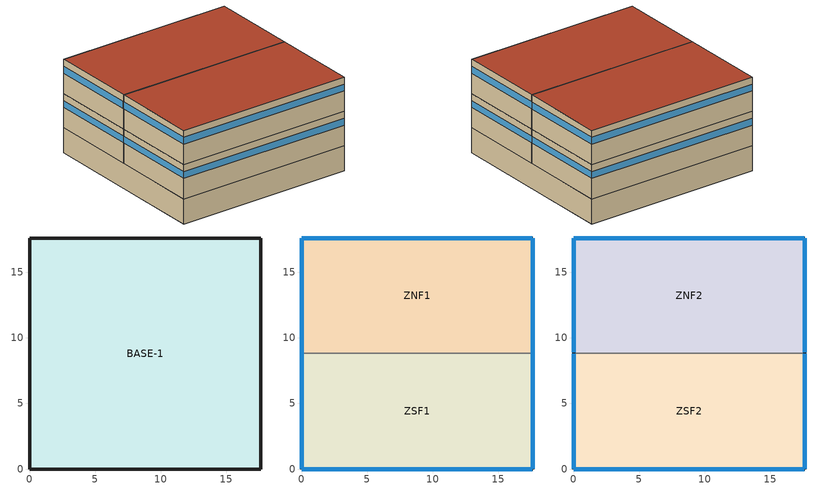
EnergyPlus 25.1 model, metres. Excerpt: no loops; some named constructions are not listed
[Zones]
BASE-1
 floor ground (SLABL): 0,17.59 17.59,17.59 17.59,0 0,0 z-2.44
 wall ground (UNDRWALL): 0,0 17.59,0 17.59,17.59 0,17.59 0,0 z-2.44:0
ZSF1
 floor to BASE-1 (FLOORR): 0,8.79 17.59,8.79 17.59,0 0,0 z0
 wall outside (WALLR): 0,8.79 0,0 17.59,0 17.59,8.79 z0:3.35
 window (CFS_Glz_2046): 17.59,0.01 17.59,8.79 / 0.01,0 17.58,0 / 0,8.79 0,0.01 z2.01:2.67
ZNF1
 floor to BASE-1 (FLOORR): 0,17.59 17.59,17.59 17.59,8.79 0,8.79 z0
 wall outside (WALLR): 17.59,8.79 17.59,17.59 0,17.59 0,8.79 z0:3.35
 wall to ZSF1 (INTWALL-1): 0,8.79 17.59,8.79 z0:3.35
 window (CFS_Glz_2046): 17.59,8.8 17.59,17.58 / 17.58,17.59 0.01,17.59 / 0,17.58 0,8.8 z2.01:2.67
ZNF2
 floor to ZNF1 (FLOORR): 0,17.59 17.59,17.59 17.59,8.79 0,8.79 z3.35
 wall outside (WALLR): 17.59,8.79 17.59,17.59 0,17.59 0,8.79 z3.35:6.71
 wall to ZSF2 (INTWALL-1): 0,8.79 17.59,8.79 z3.35:6.71
 window (CFS_Glz_2035): 17.59,8.9 17.59,17.58 / 17.58,17.59 0.01,17.59 / 0,17.58 0,8.9 z5.36:6.03
 roof outside (ROOFR): 0,8.79 17.59,8.79 17.59,17.59 0,17.59 z6.71
ZSF2
 floor to ZSF1 (FLOORR): 0,8.79 17.59,8.79 17.59,0 0,0 z3.35
 wall outside (WALLR): 0,8.79 0,0 17.59,0 17.59,8.79 z3.35:6.71
 window (CFS_Glz_2035): 17.59,0.01 17.59,8.79 / 0.01,0 17.58,0 / 0,8.79 0,0.01 z5.36:6.03
 roof outside (ROOFR): 0,0 17.59,0 17.59,8.79 0,8.79 z6.71
[Material:NoMass]
CP01: Roughness=Rough; Thermal Resistance {m2-K/W}=0.367; Thermal Absorptance=0.9; Solar Absorptance=0.75; Visible Absorptance=0.75
[Construction]
reverseFLOORR: CP01, CC24
[Matrix:TwoDimension]
CFS_Glz_2046_RbSol: 41, 41, 0.69151, 0.05506, 0.05507, 0.05506, 0.05507, 0.05506, 0.05507, 0.05506, 0.05507, 0.05811, 0.05817, 0.05814, 0.05811, 0.05814, 0.05817, 0.05811, 0.05817, 0.05814, 0.05811, 0.05814, 0.05817, 0.06009, 0.05977, 0.0589, 0.06009, 0.0589, 0.05977, 0.06009, 0.05977, 0.0589, 0.06009, 0.0589, 0.05977, 0.1065, 0.10847, 0.1065, 0.10847, 0.1065, 0.10847, 0.1065, 0.10847, 0.05385, 0.72427, 0.05506, 0.05505, 0.05506, 0.05505, 0.05506, 0.05505, 0.05506, 0.0581, 0.05816, 0.05813, 0.0581, 0.05813, 0.05816, 0.0581, 0.05816, 0.05813, 0.0581, 0.05813, 0.05816, 0.06007, 0.05974, 0.05888, 0.06007, 0.05888, 0.05974, 0.06007, 0.05974, 0.05888, 0.06007, 0.05888, 0.05974, 0.10645, 0.10843, 0.10645, 0.10843, 0.10645, 0.10843, 0.10645, 0.10843, 0.05385, 0.05505, 0.72413, 0.05505, 0.05506, 0.05505, 0.05506, 0.05505, 0.05506, 0.0581, 0.05816, 0.05813, 0.0581, 0.05813, 0.05816, 0.0581, 0.05816, 0.05813, 0.0581, 0.05813, 0.05816, 0.06007, 0.05974, 0.05888, 0.06007, 0.05888, 0.05974, 0.06007, 0.05974, 0.05888, 0.06007, 0.05888, 0.05974, 0.10645, 0.10843, 0.10645, 0.10843, 0.10645, 0.10843, 0.10645, 0.10843, 0.05385, 0.05505, 0.05506, 0.72427, 0.05506, 0.05505, 0.05506, 0.05505, 0.05506, 0.0581, 0.05816, 0.05813, 0.0581, 0.05813, 0.05816, 0.0581, 0.05816, 0.05813, 0.0581, 0.05813, 0.05816, 0.06007, 0.05974, 0.05888, 0.06007, 0.05888, 0.05974, 0.06007, 0.05974, 0.05888, 0.06007, 0.05888, 0.05974, 0.10645, 0.10843, 0.10645, 0.10843, 0.10645, 0.10843, 0.10645, 0.10843, 0.05385, 0.05505, 0.05506, 0.05505, 0.72413, 0.05505, 0.05506, 0.05505, 0.05506, 0.0581, 0.05816, 0.05813, 0.0581, 0.05813, 0.05816, 0.0581, 0.05816, 0.05813, 0.0581, 0.05813, 0.05816, 0.06007, 0.05974, 0.05888, 0.06007, 0.05888, 0.05974, 0.06007, 0.05974, 0.05888, 0.06007, 0.05888, 0.05974, 0.10645, 0.10843, 0.10645, 0.10843, 0.10645, 0.10843, 0.10645, 0.10843, 0.05385, 0.05505, 0.05506, 0.05505, 0.05506, 0.72427, 0.05506, 0.05505, 0.05506, 0.0581, 0.05816, 0.05813, 0.0581, 0.05813, 0.05816, 0.0581, 0.05816, 0.05813, 0.0581, 0.05813, 0.05816, 0.06007, 0.05974, 0.05888, 0.06007, 0.05888, 0.05974, 0.06007, 0.05974, 0.05888, 0.06007, 0.05888, 0.05974, 0.10645, 0.10843, 0.10645, 0.10843, 0.10645, 0.10843, 0.10645, 0.10843, 0.05385, 0.05505, 0.05506, 0.05505, 0.05506, 0.05505, 0.72413, 0.05505, 0.05506, 0.0581, 0.05816, 0.05813, 0.0581, 0.05813, 0.05816, 0.0581, 0.05816, 0.05813, 0.0581, 0.05813, 0.05816, 0.06007, 0.05974, 0.05888, 0.06007, 0.05888, 0.05974, 0.06007, 0.05974, 0.05888, 0.06007, 0.05888, 0.05974, 0.10645, 0.10843, 0.10645, 0.10843, 0.10645, 0.10843, 0.10645, 0.10843, 0.05385, 0.05505, 0.05506, 0.05505, 0.05506, 0.05505, 0.05506, 0.72427, 0.05506, 0.0581, 0.05816, 0.05813, 0.0581, 0.05813, 0.05816, 0.0581, 0.05816, 0.05813, 0.0581, 0.05813, 0.05816, 0.06007, 0.05974, 0.05888, 0.06007, 0.05888, 0.05974, 0.06007, 0.05974, 0.05888, 0.06007, 0.05888, 0.05974, 0.10645, 0.10843, 0.10645, 0.10843, 0.10645, 0.10843, 0.10645, 0.10843, 0.05385, 0.05505, 0.05506, 0.05505, 0.05506, 0.05505, 0.05506, 0.05505, 0.72413, 0.0581, 0.05816, 0.05813, 0.0581, 0.05813, 0.05816, 0.0581, 0.05816, 0.05813, 0.0581, 0.05813, 0.05816, 0.06007, 0.05974, 0.05888, 0.06007, 0.05888, 0.05974, 0.06007, 0.05974, 0.05888, 0.06007, 0.05888, 0.05974, 0.10645, 0.10843, 0.10645, 0.10843, 0.10645, 0.10843, 0.10645, 0.10843, 0.05385, 0.05505, 0.05506, 0.05505, 0.05506, 0.05505, 0.05506, 0.05505, 0.05506, 0.64893, 0.05816, 0.05813, 0.0581, 0.05813, 0.05816, 0.0581, 0.05816, 0.05813, 0.0581, 0.05813, 0.05816, 0.06007, 0.05974, 0.05887, 0.06007, 0.05887, 0.05974, 0.06007, 0.05974, 0.05887, 0.06007, 0.05887, 0.05974, 0.10644, 0.10842, 0.10644, 0.10842, 0.10644, 0.10842, 0.10644, 0.10842, 0.05384, 0.05505, 0.05506, 0.05505, 0.05506, 0.05505, 0.05506, 0.05505, 0.05506, 0.0581, 0.647, 0.05813, 0.0581, 0.05813, 0.05816, 0.0581, 0.05816, 0.05813, 0.0581, 0.05813, 0.05816, 0.06006, 0.05973, 0.05887, 0.06006, 0.05887, 0.05973, 0.06006, 0.05973, 0.05887, 0.06006, 0.05887, 0.05973, 0.10643, 0.10842, 0.10643, 0.10842, 0.10643, 0.10842, 0.10643, 0.10842, 0.05384, 0.05505, 0.05506, 0.05505, 0.05506, 0.05505, 0.05506, 0.05505, 0.05506, 0.0581, 0.05816, 0.64697, 0.0581, 0.05813, 0.05816, 0.0581, 0.05816, 0.05813, 0.0581, 0.05813, 0.05816, 0.06006, 0.05973, 0.05887, 0.06006, 0.05887, 0.05973, 0.06006, 0.05973, 0.05887, 0.06006, 0.05887, 0.05973, 0.10643, 0.10842, 0.10643, 0.10842, 0.10643, 0.10842, 0.10643, 0.10842, 0.05385, 0.05505, 0.05506, 0.05505, 0.05506, 0.05505, 0.05506, 0.05505, 0.05506, 0.0581, 0.05816, 0.05813, 0.64893, 0.05813, 0.05816, 0.0581, 0.05816, 0.05813, 0.0581, 0.05813, 0.05816, 0.06007, 0.05974, 0.05887, 0.06007, 0.05887, 0.05974, 0.06007, 0.05974, 0.05887, 0.06007, 0.05887, 0.05974, 0.10644, 0.10842, 0.10644, 0.10842, 0.10644, 0.10842, 0.10644, 0.10842, 0.05384, 0.05505, 0.05506, 0.05505, 0.05506, 0.05505, 0.05506, 0.05505, 0.05506, 0.0581, 0.05816, 0.05813, 0.0581, 0.64697, 0.05816, 0.0581, 0.05816, 0.05813, 0.0581, 0.05813, 0.05816, 0.06006, 0.05973, 0.05887, 0.06006, 0.05887, 0.05973, 0.06006, 0.05973, 0.05887, 0.06006, 0.05887, 0.05973, 0.10643, 0.10842, 0.10643, 0.10842, 0.10643, 0.10842, 0.10643, 0.10842, 0.05384, 0.05505, 0.05506, 0.05505, 0.05506, 0.05505, 0.05506, 0.05505, 0.05506, 0.0581, 0.05816, 0.05813, 0.0581, 0.05813, 0.647, 0.0581, 0.05816, 0.05813, 0.0581, 0.05813, 0.05816, 0.06006, 0.05973, 0.05887, 0.06006, 0.05887, 0.05973, 0.06006, 0.05973, 0.05887, 0.06006, 0.05887, 0.05973, 0.10643, 0.10842, 0.10643, 0.10842, 0.10643, 0.10842, 0.10643, 0.10842, 0.05385, 0.05505, 0.05506, 0.05505, 0.05506, 0.05505, 0.05506, 0.05505, 0.05506, 0.0581, 0.05816, 0.05813, 0.0581, 0.05813, 0.05816, 0.64893, 0.05816, 0.05813, 0.0581, 0.05813, 0.05816, 0.06007, 0.05974, 0.05887, 0.06007, 0.05887, 0.05974, 0.06007, 0.05974, 0.05887, 0.06007, 0.05887, 0.05974, 0.10644, 0.10842, 0.10644, 0.10842, 0.10644, 0.10842, 0.10644, 0.10842, 0.05384, 0.05505, 0.05506, 0.05505, 0.05506, 0.05505, 0.05506, 0.05505, 0.05506, 0.0581, 0.05816, 0.05813, 0.0581, 0.05813, 0.05816, 0.0581, 0.647, 0.05813, 0.0581, 0.05813, 0.05816, 0.06006, 0.05973, 0.05887, 0.06006, 0.05887, 0.05973, 0.06006, 0.05973, 0.05887, 0.06006, 0.05887, 0.05973, 0.10643, 0.10842, 0.10643, 0.10842, 0.10643, 0.10842, 0.10643, 0.10842, 0.05384, 0.05505, 0.05506, 0.05505, 0.05506, 0.05505, 0.05506, 0.05505, 0.05506, 0.0581, 0.05816, 0.05813, 0.0581, 0.05813, 0.05816, 0.0581, 0.05816, 0.64697, 0.0581, 0.05813, 0.05816, 0.06006, 0.05973, 0.05887, 0.06006, 0.05887, 0.05973, 0.06006, 0.05973, 0.05887, 0.06006, 0.05887, 0.05973, 0.10643, 0.10842, 0.10643, 0.10842, 0.10643, 0.10842, 0.10643, 0.10842, 0.05385, 0.05505, 0.05506, 0.05505, 0.05506, 0.05505, 0.05506, 0.05505, 0.05506, 0.0581, 0.05816, 0.05813, 0.0581, 0.05813, 0.05816, 0.0581, 0.05816, 0.05813, 0.64893, 0.05813, 0.05816, 0.06007, 0.05974, 0.05887, 0.06007, 0.05887, 0.05974, 0.06007, 0.05974, 0.05887, 0.06007, 0.05887, 0.05974, 0.10644, 0.10842, 0.10644, 0.10842, 0.10644, 0.10842, 0.10644, 0.10842, 0.05384, 0.05505, 0.05506, 0.05505, 0.05506, 0.05505, 0.05506, 0.05505, 0.05506, 0.0581, 0.05816, 0.05813, 0.0581, 0.05813, 0.05816, 0.0581, 0.05816, 0.05813, 0.0581, 0.64697, 0.05816, 0.06006, 0.05973, 0.05887, 0.06006, 0.05887, 0.05973, 0.06006, 0.05973, 0.05887, 0.06006, 0.05887, 0.05973, 0.10643, 0.10842, 0.10643, 0.10842, 0.10643, 0.10842, 0.10643, 0.10842, 0.05384, 0.05505, 0.05506, 0.05505, 0.05506, 0.05505, 0.05506, 0.05505, 0.05506, 0.0581, 0.05816, 0.05813, 0.0581, 0.05813, 0.05816, 0.0581, 0.05816, 0.05813, 0.0581, 0.05813, 0.647, 0.06006, 0.05973, 0.05887, 0.06006, 0.05887, 0.05973, 0.06006, 0.05973, 0.05887, 0.06006, 0.05887, 0.05973, 0.10643, 0.10842, 0.10643, 0.10842, 0.10643, 0.10842, 0.10643, 0.10842, 0.05395, 0.05516, 0.05517, 0.05516, 0.05517, 0.05516, 0.05517, 0.05516, 0.05517, 0.05824, 0.0583, 0.05828, 0.05824, 0.05828, 0.0583, 0.05824, 0.0583, 0.05828, 0.05824, 0.05828, 0.0583, 0.67826, 0.06009, 0.05924, 0.0604, 0.05924, 0.06009, 0.0604, 0.06009, 0.05924, 0.0604, 0.05924, 0.06009, 0.1071, 0.10901, 0.1071, 0.10901, 0.1071, 0.10901, 0.1071, 0.10901, 0.05395, 0.05515, 0.05516, 0.05515, 0.05516, 0.05515, 0.05516, 0.05515, 0.05516, 0.05823, 0.05829, 0.05827, 0.05823, 0.05827, 0.05829, 0.05823, 0.05829, 0.05827, 0.05823, 0.05827, 0.05829, 0.06037, 0.66365, 0.05921, 0.06037, 0.05921, 0.06006, 0.06037, 0.06006, 0.05921, 0.06037, 0.05921, 0.06006, 0.10705, 0.10896, 0.10705, 0.10896, 0.10705, 0.10896, 0.10705, 0.10896, 0.05395, 0.05515, 0.05516, 0.05515, 0.05516, 0.05515, 0.05516, 0.05515, 0.05516, 0.05823, 0.05829, 0.05827, 0.05823, 0.05827, 0.05829, 0.05823, 0.05829, 0.05827, 0.05823, 0.05827, 0.05829, 0.06037, 0.06006, 0.6628, 0.06037, 0.05921, 0.06006, 0.06037, 0.06006, 0.05921, 0.06037, 0.05921, 0.06006, 0.10705, 0.10896, 0.10705, 0.10896, 0.10705, 0.10896, 0.10705, 0.10896, 0.05395, 0.05516, 0.05517, 0.05516, 0.05517, 0.05516, 0.05517, 0.05516, 0.05517, 0.05824, 0.0583, 0.05828, 0.05824, 0.05828, 0.0583, 0.05824, 0.0583, 0.05828, 0.05824, 0.05828, 0.0583, 0.0604, 0.06009, 0.05924, 0.67826, 0.05924, 0.06009, 0.0604, 0.06009, 0.05924, 0.0604, 0.05924, 0.06009, 0.1071, 0.10901, 0.1071, 0.10901, 0.1071, 0.10901, 0.1071, 0.10901, 0.05395, 0.05515, 0.05516, 0.05515, 0.05516, 0.05515, 0.05516, 0.05515, 0.05516, 0.05823, 0.05829, 0.05827, 0.05823, 0.05827, 0.05829, 0.05823, 0.05829, 0.05827, 0.05823, 0.05827, 0.05829, 0.06037, 0.06006, 0.05921, 0.06037, 0.6628, 0.06006, 0.06037, 0.06006, 0.05921, 0.06037, 0.05921, 0.06006, 0.10705, 0.10896, 0.10705, 0.10896, 0.10705, 0.10896, 0.10705, 0.10896, 0.05395, 0.05515, 0.05516, 0.05515, 0.05516, 0.05515, 0.05516, 0.05515, 0.05516, 0.05823, 0.05829, 0.05827, 0.05823, 0.05827, 0.05829, 0.05823, 0.05829, 0.05827, 0.05823, 0.05827, 0.05829, 0.06037, 0.06006, 0.05921, 0.06037, 0.05921, 0.66365, 0.06037, 0.06006, 0.05921, 0.06037, 0.05921, 0.06006, 0.10705, 0.10896, 0.10705, 0.10896, 0.10705, 0.10896, 0.10705, 0.10896, 0.05395, 0.05516, 0.05517, 0.05516, 0.05517, 0.05516, 0.05517, 0.05516, 0.05517, 0.05824, 0.0583, 0.05828, 0.05824, 0.05828, 0.0583, 0.05824, 0.0583, 0.05828, 0.05824, 0.05828, 0.0583, 0.0604, 0.06009, 0.05924, 0.0604, 0.05924, 0.06009, 0.67826, 0.06009, 0.05924, 0.0604, 0.05924, 0.06009, 0.1071, 0.10901, 0.1071, 0.10901, 0.1071, 0.10901, 0.1071, 0.10901, 0.05395, 0.05515, 0.05516, 0.05515, 0.05516, 0.05515, 0.05516, 0.05515, 0.05516, 0.05823, 0.05829, 0.05827, 0.05823, 0.05827, 0.05829, 0.05823, 0.05829, 0.05827, 0.05823, 0.05827, 0.05829, 0.06037, 0.06006, 0.05921, 0.06037, 0.05921, 0.06006, 0.06037, 0.66365, 0.05921, 0.06037, 0.05921, 0.06006, 0.10705, 0.10896, 0.10705, 0.10896, 0.10705, 0.10896, 0.10705, 0.10896, 0.05395, 0.05515, 0.05516, 0.05515, 0.05516, 0.05515, 0.05516, 0.05515, 0.05516, 0.05823, 0.05829, 0.05827, 0.05823, 0.05827, 0.05829, 0.05823, 0.05829, 0.05827, 0.05823, 0.05827, 0.05829, 0.06037, 0.06006, 0.05921, 0.06037, 0.05921, 0.06006, 0.06037, 0.06006, 0.6628, 0.06037, 0.05921, 0.06006, 0.10705, 0.10896, 0.10705, 0.10896, 0.10705, 0.10896, 0.10705, 0.10896, 0.05395, 0.05516, 0.05517, 0.05516, 0.05517, 0.05516, 0.05517, 0.05516, 0.05517, 0.05824, 0.0583, 0.05828, 0.05824, 0.05828, 0.0583, 0.05824, 0.0583, 0.05828, 0.05824, 0.05828, 0.0583, 0.0604, 0.06009, 0.05924, 0.0604, 0.05924, 0.06009, 0.0604, 0.06009, 0.05924, 0.67826, 0.05924, 0.06009, 0.1071, 0.10901, 0.1071, 0.10901, 0.1071, 0.10901, 0.1071, 0.10901, 0.05395, 0.05515, 0.05516, 0.05515, 0.05516, 0.05515, 0.05516, 0.05515, 0.05516, 0.05823, 0.05829, 0.05827, 0.05823, 0.05827, 0.05829, 0.05823, 0.05829, 0.05827, 0.05823, 0.05827, 0.05829, 0.06037, 0.06006, 0.05921, 0.06037, 0.05921, 0.06006, 0.06037, 0.06006, 0.05921, 0.06037, 0.6628, 0.06006, 0.10705, 0.10896, 0.10705, 0.10896, 0.10705, 0.10896, 0.10705, 0.10896, 0.05395, 0.05515, 0.05516, 0.05515, 0.05516, 0.05515, 0.05516, 0.05515, 0.05516, 0.05823, 0.05829, 0.05827, 0.05823, 0.05827, 0.05829, 0.05823, 0.05829, 0.05827, 0.05823, 0.05827, 0.05829, 0.06037, 0.06006, 0.05921, 0.06037, 0.05921, 0.06006, 0.06037, 0.06006, 0.05921, 0.06037, 0.05921, 0.66365, 0.10705, 0.10896, 0.10705, 0.10896, 0.10705, 0.10896, 0.10705, 0.10896, 0.05373, 0.05493, 0.05495, 0.05493, 0.05495, 0.05493, 0.05495, 0.05493, 0.05495, 0.05795, 0.05801, 0.05798, 0.05795, 0.05798, 0.05801, 0.05795, 0.05801, 0.05798, 0.05795, 0.05798, 0.05801, 0.05973, 0.05938, 0.0585, 0.05973, 0.0585, 0.05938, 0.05973, 0.05938, 0.0585, 0.05973, 0.0585, 0.05938, 0.20227, 0.10783, 0.10578, 0.10783, 0.10578, 0.10783, 0.10578, 0.10783, 0.05382, 0.05502, 0.05503, 0.05502, 0.05503, 0.05502, 0.05503, 0.05502, 0.05503, 0.05806, 0.05812, 0.0581, 0.05806, 0.0581, 0.05812, 0.05806, 0.05812, 0.0581, 0.05806, 0.0581, 0.05812, 0.05999, 0.05965, 0.05879, 0.05999, 0.05879, 0.05965, 0.05999, 0.05965, 0.05879, 0.05999, 0.05879, 0.05965, 0.10629, 0.24326, 0.10629, 0.10829, 0.10629, 0.10829, 0.10629, 0.10829, 0.05373, 0.05493, 0.05495, 0.05493, 0.05495, 0.05493, 0.05495, 0.05493, 0.05495, 0.05795, 0.05801, 0.05798, 0.05795, 0.05798, 0.05801, 0.05795, 0.05801, 0.05798, 0.05795, 0.05798, 0.05801, 0.05973, 0.05938, 0.0585, 0.05973, 0.0585, 0.05938, 0.05973, 0.05938, 0.0585, 0.05973, 0.0585, 0.05938, 0.10578, 0.10783, 0.20227, 0.10783, 0.10578, 0.10783, 0.10578, 0.10783, 0.05382, 0.05502, 0.05503, 0.05502, 0.05503, 0.05502, 0.05503, 0.05502, 0.05503, 0.05806, 0.05812, 0.0581, 0.05806, 0.0581, 0.05812, 0.05806, 0.05812, 0.0581, 0.05806, 0.0581, 0.05812, 0.05999, 0.05965, 0.05879, 0.05999, 0.05879, 0.05965, 0.05999, 0.05965, 0.05879, 0.05999, 0.05879, 0.05965, 0.10629, 0.10829, 0.10629, 0.24326, 0.10629, 0.10829, 0.10629, 0.10829, 0.05373, 0.05493, 0.05495, 0.05493, 0.05495, 0.05493, 0.05495, 0.05493, 0.05495, 0.05795, 0.05801, 0.05798, 0.05795, 0.05798, 0.05801, 0.05795, 0.05801, 0.05798, 0.05795, 0.05798, 0.05801, 0.05973, 0.05938, 0.0585, 0.05973, 0.0585, 0.05938, 0.05973, 0.05938, 0.0585, 0.05973, 0.0585, 0.05938, 0.10578, 0.10783, 0.10578, 0.10783, 0.20227, 0.10783, 0.10578, 0.10783, 0.05382, 0.05502, 0.05503, 0.05502, 0.05503, 0.05502, 0.05503, 0.05502, 0.05503, 0.05806, 0.05812, 0.0581, 0.05806, 0.0581, 0.05812, 0.05806, 0.05812, 0.0581, 0.05806, 0.0581, 0.05812, 0.05999, 0.05965, 0.05879, 0.05999, 0.05879, 0.05965, 0.05999, 0.05965, 0.05879, 0.05999, 0.05879, 0.05965, 0.10629, 0.10829, 0.10629, 0.10829, 0.10629, 0.24326, 0.10629, 0.10829, 0.05373, 0.05493, 0.05495, 0.05493, 0.05495, 0.05493, 0.05495, 0.05493, 0.05495, 0.05795, 0.05801, 0.05798, 0.05795, 0.05798, 0.05801, 0.05795, 0.05801, 0.05798, 0.05795, 0.05798, 0.05801, 0.05973, 0.05938, 0.0585, 0.05973, 0.0585, 0.05938, 0.05973, 0.05938, 0.0585, 0.05973, 0.0585, 0.05938, 0.10578, 0.10783, 0.10578, 0.10783, 0.10578, 0.10783, 0.20227, 0.10783, 0.05382, 0.05502, 0.05503, 0.05502, 0.05503, 0.05502, 0.05503, 0.05502, 0.05503, 0.05806, 0.05812, 0.0581, 0.05806, 0.0581, 0.05812, 0.05806, 0.05812, 0.0581, 0.05806, 0.0581, 0.05812, 0.05999, 0.05965, 0.05879, 0.05999, 0.05879, 0.05965, 0.05999, 0.05965, 0.05879, 0.05999, 0.05879, 0.05965, 0.10629, 0.10829, 0.10629, 0.10829, 0.10629, 0.10829, 0.10629, 0.24326
CFS_Glz_2046_Tfvis: 41, 41, 6.61843, 0.00775, 0.00776, 0.00775, 0.00776, 0.00775, 0.00776, 0.00775, 0.00776, 0.00938, 0.00948, 0.0095, 0.00938, 0.0095, 0.00948, 0.00938, 0.00948, 0.0095, 0.00938, 0.0095, 0.00948, 0.01724, 0.01832, 0.01898, 0.01724, 0.01898, 0.01832, 0.01724, 0.01832, 0.01898, 0.01724, 0.01898, 0.01832, 0.01803, 0.01592, 0.01803, 0.01592, 0.01803, 0.01592, 0.01803, 0.01592, 0.00753, 7.03047, 0.00771, 0.00771, 0.00771, 0.00771, 0.00771, 0.00771, 0.00771, 0.00933, 0.00943, 0.00945, 0.00933, 0.00945, 0.00943, 0.00933, 0.00943, 0.00945, 0.00933, 0.00945, 0.00943, 0.0172, 0.01827, 0.01893, 0.0172, 0.01893, 0.01827, 0.0172, 0.01827, 0.01893, 0.0172, 0.01893, 0.01827, 0.01799, 0.01588, 0.01799, 0.01588, 0.01799, 0.01588, 0.01799, 0.01588, 0.00753, 0.0077, 7.02964, 0.0077, 0.00771, 0.0077, 0.00771, 0.0077, 0.00771, 0.00933, 0.00943, 0.00945, 0.00933, 0.00945, 0.00943, 0.00933, 0.00943, 0.00945, 0.00933, 0.00945, 0.00943, 0.01719, 0.01827, 0.01893, 0.01719, 0.01893, 0.01827, 0.01719, 0.01827, 0.01893, 0.01719, 0.01893, 0.01827, 0.01799, 0.01588, 0.01799, 0.01588, 0.01799, 0.01588, 0.01799, 0.01588, 0.00753, 0.00771, 0.00771, 7.03047, 0.00771, 0.00771, 0.00771, 0.00771, 0.00771, 0.00933, 0.00943, 0.00945, 0.00933, 0.00945, 0.00943, 0.00933, 0.00943, 0.00945, 0.00933, 0.00945, 0.00943, 0.0172, 0.01827, 0.01893, 0.0172, 0.01893, 0.01827, 0.0172, 0.01827, 0.01893, 0.0172, 0.01893, 0.01827, 0.01799, 0.01588, 0.01799, 0.01588, 0.01799, 0.01588, 0.01799, 0.01588, 0.00753, 0.0077, 0.00771, 0.0077, 7.02964, 0.0077, 0.00771, 0.0077, 0.00771, 0.00933, 0.00943, 0.00945, 0.00933, 0.00945, 0.00943, 0.00933, 0.00943, 0.00945, 0.00933, 0.00945, 0.00943, 0.01719, 0.01827, 0.01893, 0.01719, 0.01893, 0.01827, 0.01719, 0.01827, 0.01893, 0.01719, 0.01893, 0.01827, 0.01799, 0.01588, 0.01799, 0.01588, 0.01799, 0.01588, 0.01799, 0.01588, 0.00753, 0.00771, 0.00771, 0.00771, 0.00771, 7.03047, 0.00771, 0.00771, 0.00771, 0.00933, 0.00943, 0.00945, 0.00933, 0.00945, 0.00943, 0.00933, 0.00943, 0.00945, 0.00933, 0.00945, 0.00943, 0.0172, 0.01827, 0.01893, 0.0172, 0.01893, 0.01827, 0.0172, 0.01827, 0.01893, 0.0172, 0.01893, 0.01827, 0.01799, 0.01588, 0.01799, 0.01588, 0.01799, 0.01588, 0.01799, 0.01588, 0.00753, 0.0077, 0.00771, 0.0077, 0.00771, 0.0077, 7.02964, 0.0077, 0.00771, 0.00933, 0.00943, 0.00945, 0.00933, 0.00945, 0.00943, 0.00933, 0.00943, 0.00945, 0.00933, 0.00945, 0.00943, 0.01719, 0.01827, 0.01893, 0.01719, 0.01893, 0.01827, 0.01719, 0.01827, 0.01893, 0.01719, 0.01893, 0.01827, 0.01799, 0.01588, 0.01799, 0.01588, 0.01799, 0.01588, 0.01799, 0.01588, 0.00753, 0.00771, 0.00771, 0.00771, 0.00771, 0.00771, 0.00771, 7.03047, 0.00771, 0.00933, 0.00943, 0.00945, 0.00933, 0.00945, 0.00943, 0.00933, 0.00943, 0.00945, 0.00933, 0.00945, 0.00943, 0.0172, 0.01827, 0.01893, 0.0172, 0.01893, 0.01827, 0.0172, 0.01827, 0.01893, 0.0172, 0.01893, 0.01827, 0.01799, 0.01588, 0.01799, 0.01588, 0.01799, 0.01588, 0.01799, 0.01588, 0.00753, 0.0077, 0.00771, 0.0077, 0.00771, 0.0077, 0.00771, 0.0077, 7.02964, 0.00933, 0.00943, 0.00945, 0.00933, 0.00945, 0.00943, 0.00933, 0.00943, 0.00945, 0.00933, 0.00945, 0.00943, 0.01719, 0.01827, 0.01893, 0.01719, 0.01893, 0.01827, 0.01719, 0.01827, 0.01893, 0.01719, 0.01893, 0.01827, 0.01799, 0.01588, 0.01799, 0.01588, 0.01799, 0.01588, 0.01799, 0.01588, 0.00754, 0.00772, 0.00772, 0.00772, 0.00772, 0.00772, 0.00772, 0.00772, 0.00772, 6.13375, 0.00944, 0.00946, 0.00934, 0.00946, 0.00944, 0.00934, 0.00944, 0.00946, 0.00934, 0.00946, 0.00944, 0.01721, 0.01829, 0.01895, 0.01721, 0.01895, 0.01829, 0.01721, 0.01829, 0.01895, 0.01721, 0.01895, 0.01829, 0.018, 0.01589, 0.018, 0.01589, 0.018, 0.01589, 0.018, 0.01589, 0.00753, 0.00771, 0.00771, 0.00771, 0.00771, 0.00771, 0.00771, 0.00771, 0.00771, 0.00934, 6.1235, 0.00945, 0.00934, 0.00945, 0.00943, 0.00934, 0.00943, 0.00945, 0.00934, 0.00945, 0.00943, 0.0172, 0.01828, 0.01894, 0.0172, 0.01894, 0.01828, 0.0172, 0.01828, 0.01894, 0.0172, 0.01894, 0.01828, 0.018, 0.01589, 0.018, 0.01589, 0.018, 0.01589, 0.018, 0.01589, 0.00753, 0.00771, 0.00771, 0.00771, 0.00771, 0.00771, 0.00771, 0.00771, 0.00771, 0.00934, 0.00943, 6.12352, 0.00934, 0.00945, 0.00943, 0.00934, 0.00943, 0.00945, 0.00934, 0.00945, 0.00943, 0.0172, 0.01828, 0.01894, 0.0172, 0.01894, 0.01828, 0.0172, 0.01828, 0.01894, 0.0172, 0.01894, 0.01828, 0.018, 0.01589, 0.018, 0.01589, 0.018, 0.01589, 0.018, 0.01589, 0.00754, 0.00772, 0.00772, 0.00772, 0.00772, 0.00772, 0.00772, 0.00772, 0.00772, 0.00934, 0.00944, 0.00946, 6.13375, 0.00946, 0.00944, 0.00934, 0.00944, 0.00946, 0.00934, 0.00946, 0.00944, 0.01721, 0.01829, 0.01895, 0.01721, 0.01895, 0.01829, 0.01721, 0.01829, 0.01895, 0.01721, 0.01895, 0.01829, 0.018, 0.01589, 0.018, 0.01589, 0.018, 0.01589, 0.018, 0.01589, 0.00753, 0.00771, 0.00771, 0.00771, 0.00771, 0.00771, 0.00771, 0.00771, 0.00771, 0.00934, 0.00943, 0.00945, 0.00934, 6.12352, 0.00943, 0.00934, 0.00943, 0.00945, 0.00934, 0.00945, 0.00943, 0.0172, 0.01828, 0.01894, 0.0172, 0.01894, 0.01828, 0.0172, 0.01828, 0.01894, 0.0172, 0.01894, 0.01828, 0.018, 0.01589, 0.018, 0.01589, 0.018, 0.01589, 0.018, 0.01589, 0.00753, 0.00771, 0.00771, 0.00771, 0.00771, 0.00771, 0.00771, 0.00771, 0.00771, 0.00934, 0.00943, 0.00945, 0.00934, 0.00945, 6.1235, 0.00934, 0.00943, 0.00945, 0.00934, 0.00945, 0.00943, 0.0172, 0.01828, 0.01894, 0.0172, 0.01894, 0.01828, 0.0172, 0.01828, 0.01894, 0.0172, 0.01894, 0.01828, 0.018, 0.01589, 0.018, 0.01589, 0.018, 0.01589, 0.018, 0.01589, 0.00754, 0.00772, 0.00772, 0.00772, 0.00772, 0.00772, 0.00772, 0.00772, 0.00772, 0.00934, 0.00944, 0.00946, 0.00934, 0.00946, 0.00944, 6.13375, 0.00944, 0.00946, 0.00934, 0.00946, 0.00944, 0.01721, 0.01829, 0.01895, 0.01721, 0.01895, 0.01829, 0.01721, 0.01829, 0.01895, 0.01721, 0.01895, 0.01829, 0.018, 0.01589, 0.018, 0.01589, 0.018, 0.01589, 0.018, 0.01589, 0.00753, 0.00771, 0.00771, 0.00771, 0.00771, 0.00771, 0.00771, 0.00771, 0.00771, 0.00934, 0.00943, 0.00945, 0.00934, 0.00945, 0.00943, 0.00934, 6.1235, 0.00945, 0.00934, 0.00945, 0.00943, 0.0172, 0.01828, 0.01894, 0.0172, 0.01894, 0.01828, 0.0172, 0.01828, 0.01894, 0.0172, 0.01894, 0.01828, 0.018, 0.01589, 0.018, 0.01589, 0.018, 0.01589, 0.018, 0.01589, 0.00753, 0.00771, 0.00771, 0.00771, 0.00771, 0.00771, 0.00771, 0.00771, 0.00771, 0.00934, 0.00943, 0.00945, 0.00934, 0.00945, 0.00943, 0.00934, 0.00943, 6.12352, 0.00934, 0.00945, 0.00943, 0.0172, 0.01828, 0.01894, 0.0172, 0.01894, 0.01828, 0.0172, 0.01828, 0.01894, 0.0172, 0.01894, 0.01828, 0.018, 0.01589, 0.018, 0.01589, 0.018, 0.01589, 0.018, 0.01589, 0.00754, 0.00772, 0.00772, 0.00772, 0.00772, 0.00772, 0.00772, 0.00772, 0.00772, 0.00934, 0.00944, 0.00946, 0.00934, 0.00946, 0.00944, 0.00934, 0.00944, 0.00946, 6.13375, 0.00946, 0.00944, 0.01721, 0.01829, 0.01895, 0.01721, 0.01895, 0.01829, 0.01721, 0.01829, 0.01895, 0.01721, 0.01895, 0.01829, 0.018, 0.01589, 0.018, 0.01589, 0.018, 0.01589, 0.018, 0.01589, 0.00753, 0.00771, 0.00771, 0.00771, 0.00771, 0.00771, 0.00771, 0.00771, 0.00771, 0.00934, 0.00943, 0.00945, 0.00934, 0.00945, 0.00943, 0.00934, 0.00943, 0.00945, 0.00934, 6.12352, 0.00943, 0.0172, 0.01828, 0.01894, 0.0172, 0.01894, 0.01828, 0.0172, 0.01828, 0.01894, 0.0172, 0.01894, 0.01828, 0.018, 0.01589, 0.018, 0.01589, 0.018, 0.01589, 0.018, 0.01589, 0.00753, 0.00771, 0.00771, 0.00771, 0.00771, 0.00771, 0.00771, 0.00771, 0.00771, 0.00934, 0.00943, 0.00945, 0.00934, 0.00945, 0.00943, 0.00934, 0.00943, 0.00945, 0.00934, 0.00945, 6.1235, 0.0172, 0.01828, 0.01894, 0.0172, 0.01894, 0.01828, 0.0172, 0.01828, 0.01894, 0.0172, 0.01894, 0.01828, 0.018, 0.01589, 0.018, 0.01589, 0.018, 0.01589, 0.018, 0.01589, 0.00831, 0.0085, 0.0085, 0.0085, 0.0085, 0.0085, 0.0085, 0.0085, 0.0085, 0.01015, 0.01025, 0.01027, 0.01015, 0.01027, 0.01025, 0.01015, 0.01025, 0.01027, 0.01015, 0.01027, 0.01025, 4.99373, 0.01902, 0.01967, 0.01795, 0.01967, 0.01902, 0.01795, 0.01902, 0.01967, 0.01795, 0.01967, 0.01902, 0.01866, 0.01657, 0.01866, 0.01657, 0.01866, 0.01657, 0.01866, 0.01657, 0.00825, 0.00844, 0.00844, 0.00844, 0.00844, 0.00844, 0.00844, 0.00844, 0.00844, 0.01009, 0.01019, 0.01021, 0.01009, 0.01021, 0.01019, 0.01009, 0.01019, 0.01021, 0.01009, 0.01021, 0.01019, 0.01789, 4.9369, 0.01961, 0.01789, 0.01961, 0.01896, 0.01789, 0.01896, 0.01961, 0.01789, 0.01961, 0.01896, 0.01861, 0.01651, 0.01861, 0.01651, 0.01861, 0.01651, 0.01861, 0.01651, 0.00825, 0.00844, 0.00844, 0.00844, 0.00844, 0.00844, 0.00844, 0.00844, 0.00844, 0.01009, 0.01019, 0.01021, 0.01009, 0.01021, 0.01019, 0.01009, 0.01019, 0.01021, 0.01009, 0.01021, 0.01019, 0.01789, 0.01896, 4.93754, 0.01789, 0.01961, 0.01896, 0.01789, 0.01896, 0.01961, 0.01789, 0.01961, 0.01896, 0.01861, 0.01651, 0.01861, 0.01651, 0.01861, 0.01651, 0.01861, 0.01651, 0.00831, 0.0085, 0.0085, 0.0085, 0.0085, 0.0085, 0.0085, 0.0085, 0.0085, 0.01015, 0.01025, 0.01027, 0.01015, 0.01027, 0.01025, 0.01015, 0.01025, 0.01027, 0.01015, 0.01027, 0.01025, 0.01795, 0.01902, 0.01967, 4.99373, 0.01967, 0.01902, 0.01795, 0.01902, 0.01967, 0.01795, 0.01967, 0.01902, 0.01866, 0.01657, 0.01866, 0.01657, 0.01866, 0.01657, 0.01866, 0.01657, 0.00825, 0.00844, 0.00844, 0.00844, 0.00844, 0.00844, 0.00844, 0.00844, 0.00844, 0.01009, 0.01019, 0.01021, 0.01009, 0.01021, 0.01019, 0.01009, 0.01019, 0.01021, 0.01009, 0.01021, 0.01019, 0.01789, 0.01896, 0.01961, 0.01789, 4.93754, 0.01896, 0.01789, 0.01896, 0.01961, 0.01789, 0.01961, 0.01896, 0.01861, 0.01651, 0.01861, 0.01651, 0.01861, 0.01651, 0.01861, 0.01651, 0.00825, 0.00844, 0.00844, 0.00844, 0.00844, 0.00844, 0.00844, 0.00844, 0.00844, 0.01009, 0.01019, 0.01021, 0.01009, 0.01021, 0.01019, 0.01009, 0.01019, 0.01021, 0.01009, 0.01021, 0.01019, 0.01789, 0.01896, 0.01961, 0.01789, 0.01961, 4.9369, 0.01789, 0.01896, 0.01961, 0.01789, 0.01961, 0.01896, 0.01861, 0.01651, 0.01861, 0.01651, 0.01861, 0.01651, 0.01861, 0.01651, 0.00831, 0.0085, 0.0085, 0.0085, 0.0085, 0.0085, 0.0085, 0.0085, 0.0085, 0.01015, 0.01025, 0.01027, 0.01015, 0.01027, 0.01025, 0.01015, 0.01025, 0.01027, 0.01015, 0.01027, 0.01025, 0.01795, 0.01902, 0.01967, 0.01795, 0.01967, 0.01902, 4.99373, 0.01902, 0.01967, 0.01795, 0.01967, 0.01902, 0.01866, 0.01657, 0.01866, 0.01657, 0.01866, 0.01657, 0.01866, 0.01657, 0.00825, 0.00844, 0.00844, 0.00844, 0.00844, 0.00844, 0.00844, 0.00844, 0.00844, 0.01009, 0.01019, 0.01021, 0.01009, 0.01021, 0.01019, 0.01009, 0.01019, 0.01021, 0.01009, 0.01021, 0.01019, 0.01789, 0.01896, 0.01961, 0.01789, 0.01961, 0.01896, 0.01789, 4.9369, 0.01961, 0.01789, 0.01961, 0.01896, 0.01861, 0.01651, 0.01861, 0.01651, 0.01861, 0.01651, 0.01861, 0.01651, 0.00825, 0.00844, 0.00844, 0.00844, 0.00844, 0.00844, 0.00844, 0.00844, 0.00844, 0.01009, 0.01019, 0.01021, 0.01009, 0.01021, 0.01019, 0.01009, 0.01019, 0.01021, 0.01009, 0.01021, 0.01019, 0.01789, 0.01896, 0.01961, 0.01789, 0.01961, 0.01896, 0.01789, 0.01896, 4.93754, 0.01789, 0.01961, 0.01896, 0.01861, 0.01651, 0.01861, 0.01651, 0.01861, 0.01651, 0.01861, 0.01651, 0.00831, 0.0085, 0.0085, 0.0085, 0.0085, 0.0085, 0.0085, 0.0085, 0.0085, 0.01015, 0.01025, 0.01027, 0.01015, 0.01027, 0.01025, 0.01015, 0.01025, 0.01027, 0.01015, 0.01027, 0.01025, 0.01795, 0.01902, 0.01967, 0.01795, 0.01967, 0.01902, 0.01795, 0.01902, 0.01967, 4.99373, 0.01967, 0.01902, 0.01866, 0.01657, 0.01866, 0.01657, 0.01866, 0.01657, 0.01866, 0.01657, 0.00825, 0.00844, 0.00844, 0.00844, 0.00844, 0.00844, 0.00844, 0.00844, 0.00844, 0.01009, 0.01019, 0.01021, 0.01009, 0.01021, 0.01019, 0.01009, 0.01019, 0.01021, 0.01009, 0.01021, 0.01019, 0.01789, 0.01896, 0.01961, 0.01789, 0.01961, 0.01896, 0.01789, 0.01896, 0.01961, 0.01789, 4.93754, 0.01896, 0.01861, 0.01651, 0.01861, 0.01651, 0.01861, 0.01651, 0.01861, 0.01651, 0.00825, 0.00844, 0.00844, 0.00844, 0.00844, 0.00844, 0.00844, 0.00844, 0.00844, 0.01009, 0.01019, 0.01021, 0.01009, 0.01021, 0.01019, 0.01009, 0.01019, 0.01021, 0.01009, 0.01021, 0.01019, 0.01789, 0.01896, 0.01961, 0.01789, 0.01961, 0.01896, 0.01789, 0.01896, 0.01961, 0.01789, 0.01961, 4.9369, 0.01861, 0.01651, 0.01861, 0.01651, 0.01861, 0.01651, 0.01861, 0.01651, 0.00647, 0.00662, 0.00662, 0.00662, 0.00662, 0.00662, 0.00662, 0.00662, 0.00662, 0.00821, 0.00831, 0.00833, 0.00821, 0.00833, 0.00831, 0.00821, 0.00831, 0.00833, 0.00821, 0.00833, 0.00831, 0.01616, 0.01725, 0.01793, 0.01616, 0.01793, 0.01725, 0.01616, 0.01725, 0.01793, 0.01616, 0.01793, 0.01725, 0.58408, 0.01495, 0.01708, 0.01495, 0.01708, 0.01495, 0.01708, 0.01495, 0.00706, 0.00723, 0.00723, 0.00723, 0.00723, 0.00723, 0.00723, 0.00723, 0.00723, 0.00884, 0.00894, 0.00896, 0.00884, 0.00896, 0.00894, 0.00884, 0.00894, 0.00896, 0.00884, 0.00896, 0.00894, 0.01674, 0.01783, 0.01849, 0.01674, 0.01849, 0.01783, 0.01674, 0.01783, 0.01849, 0.01674, 0.01849, 0.01783, 0.01759, 0.68603, 0.01759, 0.01547, 0.01759, 0.01547, 0.01759, 0.01547, 0.00647, 0.00662, 0.00662, 0.00662, 0.00662, 0.00662, 0.00662, 0.00662, 0.00662, 0.00821, 0.00831, 0.00833, 0.00821, 0.00833, 0.00831, 0.00821, 0.00831, 0.00833, 0.00821, 0.00833, 0.00831, 0.01616, 0.01725, 0.01793, 0.01616, 0.01793, 0.01725, 0.01616, 0.01725, 0.01793, 0.01616, 0.01793, 0.01725, 0.01708, 0.01495, 0.58408, 0.01495, 0.01708, 0.01495, 0.01708, 0.01495, 0.00706, 0.00723, 0.00723, 0.00723, 0.00723, 0.00723, 0.00723, 0.00723, 0.00723, 0.00884, 0.00894, 0.00896, 0.00884, 0.00896, 0.00894, 0.00884, 0.00894, 0.00896, 0.00884, 0.00896, 0.00894, 0.01674, 0.01783, 0.01849, 0.01674, 0.01849, 0.01783, 0.01674, 0.01783, 0.01849, 0.01674, 0.01849, 0.01783, 0.01759, 0.01547, 0.01759, 0.68603, 0.01759, 0.01547, 0.01759, 0.01547, 0.00647, 0.00662, 0.00662, 0.00662, 0.00662, 0.00662, 0.00662, 0.00662, 0.00662, 0.00821, 0.00831, 0.00833, 0.00821, 0.00833, 0.00831, 0.00821, 0.00831, 0.00833, 0.00821, 0.00833, 0.00831, 0.01616, 0.01725, 0.01793, 0.01616, 0.01793, 0.01725, 0.01616, 0.01725, 0.01793, 0.01616, 0.01793, 0.01725, 0.01708, 0.01495, 0.01708, 0.01495, 0.58408, 0.01495, 0.01708, 0.01495, 0.00706, 0.00723, 0.00723, 0.00723, 0.00723, 0.00723, 0.00723, 0.00723, 0.00723, 0.00884, 0.00894, 0.00896, 0.00884, 0.00896, 0.00894, 0.00884, 0.00894, 0.00896, 0.00884, 0.00896, 0.00894, 0.01674, 0.01783, 0.01849, 0.01674, 0.01849, 0.01783, 0.01674, 0.01783, 0.01849, 0.01674, 0.01849, 0.01783, 0.01759, 0.01547, 0.01759, 0.01547, 0.01759, 0.68603, 0.01759, 0.01547, 0.00647, 0.00662, 0.00662, 0.00662, 0.00662, 0.00662, 0.00662, 0.00662, 0.00662, 0.00821, 0.00831, 0.00833, 0.00821, 0.00833, 0.00831, 0.00821, 0.00831, 0.00833, 0.00821, 0.00833, 0.00831, 0.01616, 0.01725, 0.01793, 0.01616, 0.01793, 0.01725, 0.01616, 0.01725, 0.01793, 0.01616, 0.01793, 0.01725, 0.01708, 0.01495, 0.01708, 0.01495, 0.01708, 0.01495, 0.58408, 0.01495, 0.00706, 0.00723, 0.00723, 0.00723, 0.00723, 0.00723, 0.00723, 0.00723, 0.00723, 0.00884, 0.00894, 0.00896, 0.00884, 0.00896, 0.00894, 0.00884, 0.00894, 0.00896, 0.00884, 0.00896, 0.00894, 0.01674, 0.01783, 0.01849, 0.01674, 0.01849, 0.01783, 0.01674, 0.01783, 0.01849, 0.01674, 0.01849, 0.01783, 0.01759, 0.01547, 0.01759, 0.01547, 0.01759, 0.01547, 0.01759, 0.68603
CFS_Glz_2046_Tbvis: 41, 41, 6.6178, 0.00708, 0.00708, 0.00708, 0.00708, 0.00708, 0.00708, 0.00708, 0.00708, 0.00892, 0.00902, 0.00904, 0.00892, 0.00904, 0.00902, 0.00892, 0.00902, 0.00904, 0.00892, 0.00904, 0.00902, 0.01981, 0.02101, 0.0218, 0.01981, 0.0218, 0.02101, 0.01981, 0.02101, 0.0218, 0.01981, 0.0218, 0.02101, 0.03816, 0.03425, 0.03816, 0.03425, 0.03816, 0.03425, 0.03816, 0.03425, 0.00694, 7.02983, 0.00707, 0.00707, 0.00707, 0.00707, 0.00707, 0.00707, 0.00707, 0.0089, 0.009, 0.00902, 0.0089, 0.00902, 0.009, 0.0089, 0.009, 0.00902, 0.0089, 0.00902, 0.009, 0.01977, 0.02097, 0.02176, 0.01977, 0.02176, 0.02097, 0.01977, 0.02097, 0.02176, 0.01977, 0.02176, 0.02097, 0.03808, 0.03419, 0.03808, 0.03419, 0.03808, 0.03419, 0.03808, 0.03419, 0.00694, 0.00707, 7.029, 0.00707, 0.00707, 0.00707, 0.00707, 0.00707, 0.00707, 0.0089, 0.009, 0.00902, 0.0089, 0.00902, 0.009, 0.0089, 0.009, 0.00902, 0.0089, 0.00902, 0.009, 0.01977, 0.02097, 0.02176, 0.01977, 0.02176, 0.02097, 0.01977, 0.02097, 0.02176, 0.01977, 0.02176, 0.02097, 0.03808, 0.03419, 0.03808, 0.03419, 0.03808, 0.03419, 0.03808, 0.03419, 0.00694, 0.00707, 0.00707, 7.02983, 0.00707, 0.00707, 0.00707, 0.00707, 0.00707, 0.0089, 0.009, 0.00902, 0.0089, 0.00902, 0.009, 0.0089, 0.009, 0.00902, 0.0089, 0.00902, 0.009, 0.01977, 0.02097, 0.02176, 0.01977, 0.02176, 0.02097, 0.01977, 0.02097, 0.02176, 0.01977, 0.02176, 0.02097, 0.03808, 0.03419, 0.03808, 0.03419, 0.03808, 0.03419, 0.03808, 0.03419, 0.00694, 0.00707, 0.00707, 0.00707, 7.029, 0.00707, 0.00707, 0.00707, 0.00707, 0.0089, 0.009, 0.00902, 0.0089, 0.00902, 0.009, 0.0089, 0.009, 0.00902, 0.0089, 0.00902, 0.009, 0.01977, 0.02097, 0.02176, 0.01977, 0.02176, 0.02097, 0.01977, 0.02097, 0.02176, 0.01977, 0.02176, 0.02097, 0.03808, 0.03419, 0.03808, 0.03419, 0.03808, 0.03419, 0.03808, 0.03419, 0.00694, 0.00707, 0.00707, 0.00707, 0.00707, 7.02983, 0.00707, 0.00707, 0.00707, 0.0089, 0.009, 0.00902, 0.0089, 0.00902, 0.009, 0.0089, 0.009, 0.00902, 0.0089, 0.00902, 0.009, 0.01977, 0.02097, 0.02176, 0.01977, 0.02176, 0.02097, 0.01977, 0.02097, 0.02176, 0.01977, 0.02176, 0.02097, 0.03808, 0.03419, 0.03808, 0.03419, 0.03808, 0.03419, 0.03808, 0.03419, 0.00694, 0.00707, 0.00707, 0.00707, 0.00707, 0.00707, 7.029, 0.00707, 0.00707, 0.0089, 0.009, 0.00902, 0.0089, 0.00902, 0.009, 0.0089, 0.009, 0.00902, 0.0089, 0.00902, 0.009, 0.01977, 0.02097, 0.02176, 0.01977, 0.02176, 0.02097, 0.01977, 0.02097, 0.02176, 0.01977, 0.02176, 0.02097, 0.03808, 0.03419, 0.03808, 0.03419, 0.03808, 0.03419, 0.03808, 0.03419, 0.00694, 0.00707, 0.00707, 0.00707, 0.00707, 0.00707, 0.00707, 7.02983, 0.00707, 0.0089, 0.009, 0.00902, 0.0089, 0.00902, 0.009, 0.0089, 0.009, 0.00902, 0.0089, 0.00902, 0.009, 0.01977, 0.02097, 0.02176, 0.01977, 0.02176, 0.02097, 0.01977, 0.02097, 0.02176, 0.01977, 0.02176, 0.02097, 0.03808, 0.03419, 0.03808, 0.03419, 0.03808, 0.03419, 0.03808, 0.03419, 0.00694, 0.00707, 0.00707, 0.00707, 0.00707, 0.00707, 0.00707, 0.00707, 7.029, 0.0089, 0.009, 0.00902, 0.0089, 0.00902, 0.009, 0.0089, 0.009, 0.00902, 0.0089, 0.00902, 0.009, 0.01977, 0.02097, 0.02176, 0.01977, 0.02176, 0.02097, 0.01977, 0.02097, 0.02176, 0.01977, 0.02176, 0.02097, 0.03808, 0.03419, 0.03808, 0.03419, 0.03808, 0.03419, 0.03808, 0.03419, 0.00684, 0.00697, 0.00697, 0.00697, 0.00697, 0.00697, 0.00697, 0.00697, 0.00697, 6.13318, 0.00887, 0.00889, 0.00877, 0.00889, 0.00887, 0.00877, 0.00887, 0.00889, 0.00877, 0.00889, 0.00887, 0.01949, 0.02067, 0.02144, 0.01949, 0.02144, 0.02067, 0.01949, 0.02067, 0.02144, 0.01949, 0.02144, 0.02067, 0.03754, 0.0337, 0.03754, 0.0337, 0.03754, 0.0337, 0.03754, 0.0337, 0.00684, 0.00697, 0.00697, 0.00697, 0.00697, 0.00697, 0.00697, 0.00697, 0.00697, 0.00877, 6.12294, 0.00889, 0.00877, 0.00889, 0.00887, 0.00877, 0.00887, 0.00889, 0.00877, 0.00889, 0.00887, 0.01949, 0.02067, 0.02144, 0.01949, 0.02144, 0.02067, 0.01949, 0.02067, 0.02144, 0.01949, 0.02144, 0.02067, 0.03754, 0.0337, 0.03754, 0.0337, 0.03754, 0.0337, 0.03754, 0.0337, 0.00684, 0.00697, 0.00697, 0.00697, 0.00697, 0.00697, 0.00697, 0.00697, 0.00697, 0.00877, 0.00887, 6.12296, 0.00877, 0.00889, 0.00887, 0.00877, 0.00887, 0.00889, 0.00877, 0.00889, 0.00887, 0.01949, 0.02067, 0.02144, 0.01949, 0.02144, 0.02067, 0.01949, 0.02067, 0.02144, 0.01949, 0.02144, 0.02067, 0.03754, 0.0337, 0.03754, 0.0337, 0.03754, 0.0337, 0.03754, 0.0337, 0.00684, 0.00697, 0.00697, 0.00697, 0.00697, 0.00697, 0.00697, 0.00697, 0.00697, 0.00877, 0.00887, 0.00889, 6.13318, 0.00889, 0.00887, 0.00877, 0.00887, 0.00889, 0.00877, 0.00889, 0.00887, 0.01949, 0.02067, 0.02144, 0.01949, 0.02144, 0.02067, 0.01949, 0.02067, 0.02144, 0.01949, 0.02144, 0.02067, 0.03754, 0.0337, 0.03754, 0.0337, 0.03754, 0.0337, 0.03754, 0.0337, 0.00684, 0.00697, 0.00697, 0.00697, 0.00697, 0.00697, 0.00697, 0.00697, 0.00697, 0.00877, 0.00887, 0.00889, 0.00877, 6.12296, 0.00887, 0.00877, 0.00887, 0.00889, 0.00877, 0.00889, 0.00887, 0.01949, 0.02067, 0.02144, 0.01949, 0.02144, 0.02067, 0.01949, 0.02067, 0.02144, 0.01949, 0.02144, 0.02067, 0.03754, 0.0337, 0.03754, 0.0337, 0.03754, 0.0337, 0.03754, 0.0337, 0.00684, 0.00697, 0.00697, 0.00697, 0.00697, 0.00697, 0.00697, 0.00697, 0.00697, 0.00877, 0.00887, 0.00889, 0.00877, 0.00889, 6.12294, 0.00877, 0.00887, 0.00889, 0.00877, 0.00889, 0.00887, 0.01949, 0.02067, 0.02144, 0.01949, 0.02144, 0.02067, 0.01949, 0.02067, 0.02144, 0.01949, 0.02144, 0.02067, 0.03754, 0.0337, 0.03754, 0.0337, 0.03754, 0.0337, 0.03754, 0.0337, 0.00684, 0.00697, 0.00697, 0.00697, 0.00697, 0.00697, 0.00697, 0.00697, 0.00697, 0.00877, 0.00887, 0.00889, 0.00877, 0.00889, 0.00887, 6.13318, 0.00887, 0.00889, 0.00877, 0.00889, 0.00887, 0.01949, 0.02067, 0.02144, 0.01949, 0.02144, 0.02067, 0.01949, 0.02067, 0.02144, 0.01949, 0.02144, 0.02067, 0.03754, 0.0337, 0.03754, 0.0337, 0.03754, 0.0337, 0.03754, 0.0337, 0.00684, 0.00697, 0.00697, 0.00697, 0.00697, 0.00697, 0.00697, 0.00697, 0.00697, 0.00877, 0.00887, 0.00889, 0.00877, 0.00889, 0.00887, 0.00877, 6.12294, 0.00889, 0.00877, 0.00889, 0.00887, 0.01949, 0.02067, 0.02144, 0.01949, 0.02144, 0.02067, 0.01949, 0.02067, 0.02144, 0.01949, 0.02144, 0.02067, 0.03754, 0.0337, 0.03754, 0.0337, 0.03754, 0.0337, 0.03754, 0.0337, 0.00684, 0.00697, 0.00697, 0.00697, 0.00697, 0.00697, 0.00697, 0.00697, 0.00697, 0.00877, 0.00887, 0.00889, 0.00877, 0.00889, 0.00887, 0.00877, 0.00887, 6.12296, 0.00877, 0.00889, 0.00887, 0.01949, 0.02067, 0.02144, 0.01949, 0.02144, 0.02067, 0.01949, 0.02067, 0.02144, 0.01949, 0.02144, 0.02067, 0.03754, 0.0337, 0.03754, 0.0337, 0.03754, 0.0337, 0.03754, 0.0337, 0.00684, 0.00697, 0.00697, 0.00697, 0.00697, 0.00697, 0.00697, 0.00697, 0.00697, 0.00877, 0.00887, 0.00889, 0.00877, 0.00889, 0.00887, 0.00877, 0.00887, 0.00889, 6.13318, 0.00889, 0.00887, 0.01949, 0.02067, 0.02144, 0.01949, 0.02144, 0.02067, 0.01949, 0.02067, 0.02144, 0.01949, 0.02144, 0.02067, 0.03754, 0.0337, 0.03754, 0.0337, 0.03754, 0.0337, 0.03754, 0.0337, 0.00684, 0.00697, 0.00697, 0.00697, 0.00697, 0.00697, 0.00697, 0.00697, 0.00697, 0.00877, 0.00887, 0.00889, 0.00877, 0.00889, 0.00887, 0.00877, 0.00887, 0.00889, 0.00877, 6.12296, 0.00887, 0.01949, 0.02067, 0.02144, 0.01949, 0.02144, 0.02067, 0.01949, 0.02067, 0.02144, 0.01949, 0.02144, 0.02067, 0.03754, 0.0337, 0.03754, 0.0337, 0.03754, 0.0337, 0.03754, 0.0337, 0.00684, 0.00697, 0.00697, 0.00697, 0.00697, 0.00697, 0.00697, 0.00697, 0.00697, 0.00877, 0.00887, 0.00889, 0.00877, 0.00889, 0.00887, 0.00877, 0.00887, 0.00889, 0.00877, 0.00889, 6.12294, 0.01949, 0.02067, 0.02144, 0.01949, 0.02144, 0.02067, 0.01949, 0.02067, 0.02144, 0.01949, 0.02144, 0.02067, 0.03754, 0.0337, 0.03754, 0.0337, 0.03754, 0.0337, 0.03754, 0.0337, 0.00632, 0.00644, 0.00644, 0.00644, 0.00644, 0.00644, 0.00644, 0.00644, 0.00644, 0.0081, 0.00819, 0.00821, 0.0081, 0.00821, 0.00819, 0.0081, 0.00819, 0.00821, 0.0081, 0.00821, 0.00819, 4.99378, 0.0191, 0.01981, 0.018, 0.01981, 0.0191, 0.018, 0.0191, 0.01981, 0.018, 0.01981, 0.0191, 0.03467, 0.03113, 0.03467, 0.03113, 0.03467, 0.03113, 0.03467, 0.03113, 0.00632, 0.00644, 0.00644, 0.00644, 0.00644, 0.00644, 0.00644, 0.00644, 0.00644, 0.0081, 0.00819, 0.00821, 0.0081, 0.00821, 0.00819, 0.0081, 0.00819, 0.00821, 0.0081, 0.00821, 0.00819, 0.018, 4.93703, 0.01981, 0.018, 0.01981, 0.0191, 0.018, 0.0191, 0.01981, 0.018, 0.01981, 0.0191, 0.03467, 0.03113, 0.03467, 0.03113, 0.03467, 0.03113, 0.03467, 0.03113, 0.00632, 0.00644, 0.00644, 0.00644, 0.00644, 0.00644, 0.00644, 0.00644, 0.00644, 0.0081, 0.00819, 0.00821, 0.0081, 0.00821, 0.00819, 0.0081, 0.00819, 0.00821, 0.0081, 0.00821, 0.00819, 0.018, 0.0191, 4.93774, 0.018, 0.01981, 0.0191, 0.018, 0.0191, 0.01981, 0.018, 0.01981, 0.0191, 0.03467, 0.03113, 0.03467, 0.03113, 0.03467, 0.03113, 0.03467, 0.03113, 0.00632, 0.00644, 0.00644, 0.00644, 0.00644, 0.00644, 0.00644, 0.00644, 0.00644, 0.0081, 0.00819, 0.00821, 0.0081, 0.00821, 0.00819, 0.0081, 0.00819, 0.00821, 0.0081, 0.00821, 0.00819, 0.018, 0.0191, 0.01981, 4.99378, 0.01981, 0.0191, 0.018, 0.0191, 0.01981, 0.018, 0.01981, 0.0191, 0.03467, 0.03113, 0.03467, 0.03113, 0.03467, 0.03113, 0.03467, 0.03113, 0.00632, 0.00644, 0.00644, 0.00644, 0.00644, 0.00644, 0.00644, 0.00644, 0.00644, 0.0081, 0.00819, 0.00821, 0.0081, 0.00821, 0.00819, 0.0081, 0.00819, 0.00821, 0.0081, 0.00821, 0.00819, 0.018, 0.0191, 0.01981, 0.018, 4.93774, 0.0191, 0.018, 0.0191, 0.01981, 0.018, 0.01981, 0.0191, 0.03467, 0.03113, 0.03467, 0.03113, 0.03467, 0.03113, 0.03467, 0.03113, 0.00632, 0.00644, 0.00644, 0.00644, 0.00644, 0.00644, 0.00644, 0.00644, 0.00644, 0.0081, 0.00819, 0.00821, 0.0081, 0.00821, 0.00819, 0.0081, 0.00819, 0.00821, 0.0081, 0.00821, 0.00819, 0.018, 0.0191, 0.01981, 0.018, 0.01981, 4.93703, 0.018, 0.0191, 0.01981, 0.018, 0.01981, 0.0191, 0.03467, 0.03113, 0.03467, 0.03113, 0.03467, 0.03113, 0.03467, 0.03113, 0.00632, 0.00644, 0.00644, 0.00644, 0.00644, 0.00644, 0.00644, 0.00644, 0.00644, 0.0081, 0.00819, 0.00821, 0.0081, 0.00821, 0.00819, 0.0081, 0.00819, 0.00821, 0.0081, 0.00821, 0.00819, 0.018, 0.0191, 0.01981, 0.018, 0.01981, 0.0191, 4.99378, 0.0191, 0.01981, 0.018, 0.01981, 0.0191, 0.03467, 0.03113, 0.03467, 0.03113, 0.03467, 0.03113, 0.03467, 0.03113, 0.00632, 0.00644, 0.00644, 0.00644, 0.00644, 0.00644, 0.00644, 0.00644, 0.00644, 0.0081, 0.00819, 0.00821, 0.0081, 0.00821, 0.00819, 0.0081, 0.00819, 0.00821, 0.0081, 0.00821, 0.00819, 0.018, 0.0191, 0.01981, 0.018, 0.01981, 0.0191, 0.018, 4.93703, 0.01981, 0.018, 0.01981, 0.0191, 0.03467, 0.03113, 0.03467, 0.03113, 0.03467, 0.03113, 0.03467, 0.03113, 0.00632, 0.00644, 0.00644, 0.00644, 0.00644, 0.00644, 0.00644, 0.00644, 0.00644, 0.0081, 0.00819, 0.00821, 0.0081, 0.00821, 0.00819, 0.0081, 0.00819, 0.00821, 0.0081, 0.00821, 0.00819, 0.018, 0.0191, 0.01981, 0.018, 0.01981, 0.0191, 0.018, 0.0191, 4.93774, 0.018, 0.01981, 0.0191, 0.03467, 0.03113, 0.03467, 0.03113, 0.03467, 0.03113, 0.03467, 0.03113, 0.00632, 0.00644, 0.00644, 0.00644, 0.00644, 0.00644, 0.00644, 0.00644, 0.00644, 0.0081, 0.00819, 0.00821, 0.0081, 0.00821, 0.00819, 0.0081, 0.00819, 0.00821, 0.0081, 0.00821, 0.00819, 0.018, 0.0191, 0.01981, 0.018, 0.01981, 0.0191, 0.018, 0.0191, 0.01981, 4.99378, 0.01981, 0.0191, 0.03467, 0.03113, 0.03467, 0.03113, 0.03467, 0.03113, 0.03467, 0.03113, 0.00632, 0.00644, 0.00644, 0.00644, 0.00644, 0.00644, 0.00644, 0.00644, 0.00644, 0.0081, 0.00819, 0.00821, 0.0081, 0.00821, 0.00819, 0.0081, 0.00819, 0.00821, 0.0081, 0.00821, 0.00819, 0.018, 0.0191, 0.01981, 0.018, 0.01981, 0.0191, 0.018, 0.0191, 0.01981, 0.018, 4.93774, 0.0191, 0.03467, 0.03113, 0.03467, 0.03113, 0.03467, 0.03113, 0.03467, 0.03113, 0.00632, 0.00644, 0.00644, 0.00644, 0.00644, 0.00644, 0.00644, 0.00644, 0.00644, 0.0081, 0.00819, 0.00821, 0.0081, 0.00821, 0.00819, 0.0081, 0.00819, 0.00821, 0.0081, 0.00821, 0.00819, 0.018, 0.0191, 0.01981, 0.018, 0.01981, 0.0191, 0.018, 0.0191, 0.01981, 0.018, 0.01981, 4.93703, 0.03467, 0.03113, 0.03467, 0.03113, 0.03467, 0.03113, 0.03467, 0.03113, 0.00316, 0.00321, 0.00321, 0.00321, 0.00321, 0.00321, 0.00321, 0.00321, 0.00321, 0.00405, 0.00409, 0.0041, 0.00405, 0.0041, 0.00409, 0.00405, 0.00409, 0.0041, 0.00405, 0.0041, 0.00409, 0.00899, 0.00953, 0.00989, 0.00899, 0.00989, 0.00953, 0.00899, 0.00953, 0.00989, 0.00899, 0.00989, 0.00953, 0.58431, 0.01554, 0.01731, 0.01554, 0.01731, 0.01554, 0.01731, 0.01554, 0.00316, 0.00321, 0.00321, 0.00321, 0.00321, 0.00321, 0.00321, 0.00321, 0.00321, 0.00405, 0.00409, 0.0041, 0.00405, 0.0041, 0.00409, 0.00405, 0.00409, 0.0041, 0.00405, 0.0041, 0.00409, 0.00899, 0.00953, 0.00989, 0.00899, 0.00989, 0.00953, 0.00899, 0.00953, 0.00989, 0.00899, 0.00989, 0.00953, 0.01731, 0.6861, 0.01731, 0.01554, 0.01731, 0.01554, 0.01731, 0.01554, 0.00316, 0.00321, 0.00321, 0.00321, 0.00321, 0.00321, 0.00321, 0.00321, 0.00321, 0.00405, 0.00409, 0.0041, 0.00405, 0.0041, 0.00409, 0.00405, 0.00409, 0.0041, 0.00405, 0.0041, 0.00409, 0.00899, 0.00953, 0.00989, 0.00899, 0.00989, 0.00953, 0.00899, 0.00953, 0.00989, 0.00899, 0.00989, 0.00953, 0.01731, 0.01554, 0.58431, 0.01554, 0.01731, 0.01554, 0.01731, 0.01554, 0.00316, 0.00321, 0.00321, 0.00321, 0.00321, 0.00321, 0.00321, 0.00321, 0.00321, 0.00405, 0.00409, 0.0041, 0.00405, 0.0041, 0.00409, 0.00405, 0.00409, 0.0041, 0.00405, 0.0041, 0.00409, 0.00899, 0.00953, 0.00989, 0.00899, 0.00989, 0.00953, 0.00899, 0.00953, 0.00989, 0.00899, 0.00989, 0.00953, 0.01731, 0.01554, 0.01731, 0.6861, 0.01731, 0.01554, 0.01731, 0.01554, 0.00316, 0.00321, 0.00321, 0.00321, 0.00321, 0.00321, 0.00321, 0.00321, 0.00321, 0.00405, 0.00409, 0.0041, 0.00405, 0.0041, 0.00409, 0.00405, 0.00409, 0.0041, 0.00405, 0.0041, 0.00409, 0.00899, 0.00953, 0.00989, 0.00899, 0.00989, 0.00953, 0.00899, 0.00953, 0.00989, 0.00899, 0.00989, 0.00953, 0.01731, 0.01554, 0.01731, 0.01554, 0.58431, 0.01554, 0.01731, 0.01554, 0.00316, 0.00321, 0.00321, 0.00321, 0.00321, 0.00321, 0.00321, 0.00321, 0.00321, 0.00405, 0.00409, 0.0041, 0.00405, 0.0041, 0.00409, 0.00405, 0.00409, 0.0041, 0.00405, 0.0041, 0.00409, 0.00899, 0.00953, 0.00989, 0.00899, 0.00989, 0.00953, 0.00899, 0.00953, 0.00989, 0.00899, 0.00989, 0.00953, 0.01731, 0.01554, 0.01731, 0.01554, 0.01731, 0.6861, 0.01731, 0.01554, 0.00316, 0.00321, 0.00321, 0.00321, 0.00321, 0.00321, 0.00321, 0.00321, 0.00321, 0.00405, 0.00409, 0.0041, 0.00405, 0.0041, 0.00409, 0.00405, 0.00409, 0.0041, 0.00405, 0.0041, 0.00409, 0.00899, 0.00953, 0.00989, 0.00899, 0.00989, 0.00953, 0.00899, 0.00953, 0.00989, 0.00899, 0.00989, 0.00953, 0.01731, 0.01554, 0.01731, 0.01554, 0.01731, 0.01554, 0.58431, 0.01554, 0.00316, 0.00321, 0.00321, 0.00321, 0.00321, 0.00321, 0.00321, 0.00321, 0.00321, 0.00405, 0.00409, 0.0041, 0.00405, 0.0041, 0.00409, 0.00405, 0.00409, 0.0041, 0.00405, 0.0041, 0.00409, 0.00899, 0.00953, 0.00989, 0.00899, 0.00989, 0.00953, 0.00899, 0.00953, 0.00989, 0.00899, 0.00989, 0.00953, 0.01731, 0.01554, 0.01731, 0.01554, 0.01731, 0.01554, 0.01731, 0.6861
